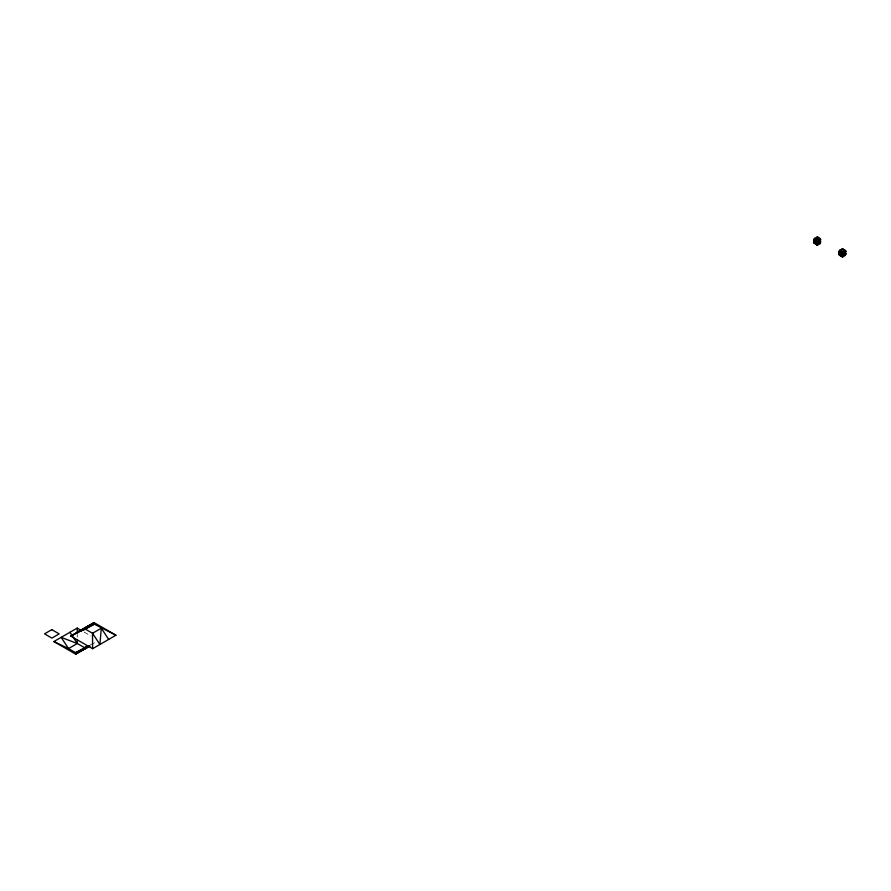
<?xml version="1.0" encoding="UTF-8"?>
<svg xmlns="http://www.w3.org/2000/svg" width="891" height="891" viewBox="0 0 891 891"><rect width="100%" height="100%" fill="white"/><g stroke="black" fill="none" stroke-linecap="round" stroke-linejoin="round"><path stroke-width="0.67" stroke-dasharray="4.46 3.34" d="M90.492 644.728L95.37 642.422M84.099 632.075L90.993 636.051M77.239 634.515L77.261 637.087"/><path stroke-width="1.34" d="M843.465 255.684C841.193 254.403 844.601 254.859 844.1 252.855M843.732 251.474L844.167 253.445M844.378 252.621L844.3 251.797M842.385 255.784L842.741 254.726L843.554 255.483M843.643 251.696L843.977 252.431L844.078 251.886M92.619 648.693L92.519 633.267L101.318 628.211L99.892 644.494L92.519 633.267L85.425 629.169L78.052 631.886L70.79 636.096L92.619 648.693L115.941 635.227L94.112 622.631L78.052 631.886L85.425 629.169L94.212 624.112L115.941 635.227M842.195 255.75L842.697 254.837M843.989 253.133L843.866 254.358M843.287 252.164L842.83 253.567L844.067 253.89M815.543 243.12L817.37 242.062L817.838 240.325L816.913 239.69L813.628 242.118L817.37 243.733L820.566 241.906L816.913 240.325L817.37 236.839L820.566 239.3L820.11 243.644L817.37 245.225L813.628 242.753L813.628 240.158L814.641 238.42L817.37 236.839L820.566 239.3M820.566 241.906L820.11 243.644L817.37 242.062M843.955 252.643L845.771 253.69L842.563 255.517L838.821 253.902L839.367 253.055L842.106 251.474L843.031 252.108L842.563 253.846L839.834 255.427L838.821 254.536L838.821 251.941L839.834 250.204L842.563 248.622L845.771 251.084L845.303 255.427L842.563 257.009L839.834 255.427M845.771 253.69L845.303 255.427L842.563 253.846L842.106 251.474L839.834 253.935L838.821 253.902M844.055 252.688C844.111 255.884 842.574 253.835 842.942 252.053M843.588 254.982L842.752 254.859M844.044 251.964L843.476 251.897M842.474 253.222L842.864 253.857M817.37 245.225L817.37 240.002L814.641 238.42L813.628 240.158L816.356 241.728L817.838 241.416L820.566 239.835L820.11 238.42L817.37 240.002L816.356 241.728L816.356 244.334L817.37 245.225L817.37 243.733L820.566 241.806L817.37 243.733L813.628 242.118M842.563 257.009L843.031 255.16L845.771 253.59L842.563 255.517L842.563 257.009L838.821 254.536L843.064 252.12M843.354 254.581L843.911 254.191M843.476 254.325L843.833 253.668M839.367 251.084L839.834 250.204L842.563 251.785L843.031 253.2L841.55 253.512L838.821 251.941L839.367 251.095L842.106 249.502L845.771 251.084M842.106 249.502L842.563 248.622L843.031 249.502M842.585 252.877L843.409 251.641M841.55 253.512L842.563 251.785L845.303 250.204L845.771 251.618L843.031 253.2M85.425 629.169L86.861 626.841L94.112 622.631L94.212 624.112L70.79 636.096L94.112 622.631M842.407 253.746L841.717 254.124M814.174 241.272L814.641 242.152L816.913 239.69M842.741 254.403L843.766 254.202L842.741 253.623M842.797 254.637L843.432 254.392M841.616 253.957L842.875 253.679M841.705 253.924L842.864 253.2M89.557 646.153L75.713 654.161L53.883 641.553L77.205 628.088L81.805 630.75M89.289 645.786L84.389 647.601L77.294 643.502L68.529 648.581L53.883 641.553M77.272 639.649L77.294 643.502L61.156 637.355L68.529 648.581L75.624 652.68L88.053 645.875M89.868 645.997L82.997 649.973L75.624 652.68L75.713 654.161L89.701 646.075M820.566 242.441L816.356 244.334L813.628 242.753L814.174 239.3L817.838 237.719M845.771 254.225L841.55 256.118L843.031 255.16L839.367 253.055L839.367 253.69M814.641 242.152L817.838 240.325M839.834 253.935L843.031 252.108M75.624 652.68L89.267 646.086M816.356 243.7L817.838 243.377M842.452 254.826L841.639 254.447M101.318 628.211L108.669 639.426M69.932 632.287L77.294 643.502M77.205 628.088L77.239 633.234M51.801 629.647L44.55 633.857L51.901 638.101L59.174 633.902L51.801 629.647M86.861 626.841L78.063 631.897L86.861 626.841L94.201 624.101L86.861 626.841"/></g></svg>
